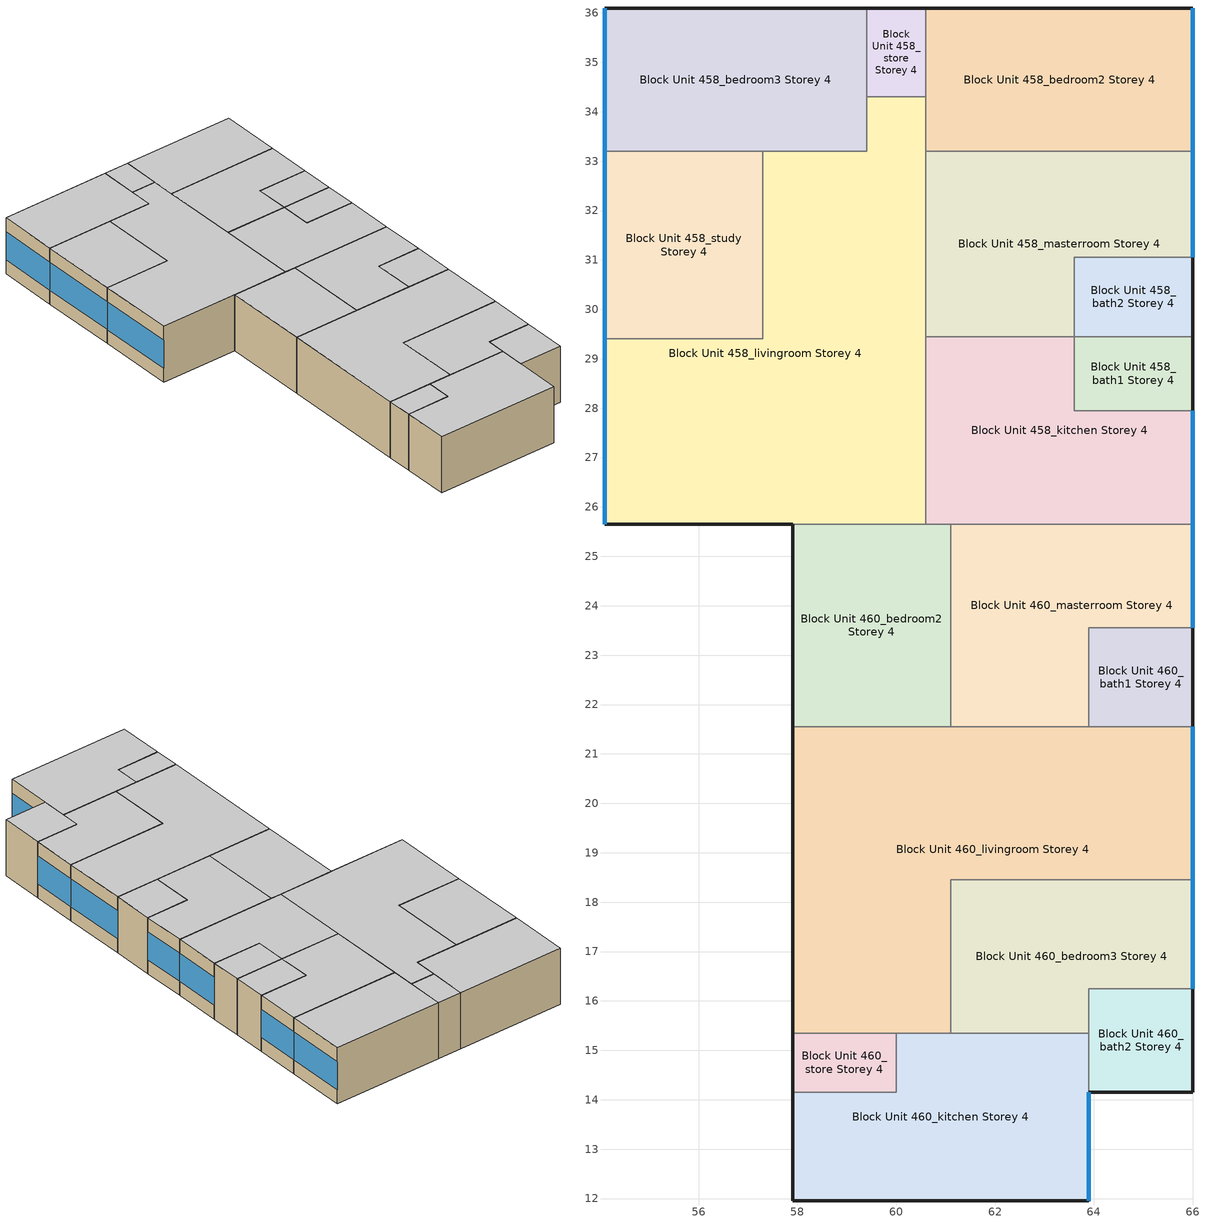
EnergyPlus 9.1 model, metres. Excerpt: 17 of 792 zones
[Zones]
Block Unit 458_masterroom Storey 4
 floor adiabatic (Project Floor): 66,33.2 66,31.05 63.6,31.05 63.6,29.45 60.6,29.45 60.6,33.2 z14.8
 wall outside (Project Wall): 66,31.05 66,33.2 z14.8:17.6
 wall to Block Unit 458_bedroom2 Storey 4 (Project Wall): 66,33.2 60.6,33.2 z14.8:17.6
 wall to Block Unit 458_livingroom Storey 4 (Project Wall): 60.6,33.2 60.6,29.45 z14.8:17.6
 wall to Block Unit 458_kitchen Storey 4 (Project Wall): 60.6,29.45 63.6,29.45 z14.8:17.6
 wall to Block Unit 458_bath2 Storey 4 (Project Wall): 63.6,29.45 63.6,31.05 66,31.05 z14.8:17.6
 window (Project External Window): 66,31.05 66,33.2 z15.5:16.9
 ceiling adiabatic (Project Ceiling): 66,31.05 66,33.2 60.6,33.2 60.6,29.45 63.6,29.45 63.6,31.05 z17.6
Block Unit 458_bedroom2 Storey 4
 floor adiabatic (Project Floor): 66,36.1 66,33.2 60.6,33.2 60.6,36.1 z14.8
 wall outside (Project Wall): 66,33.2 66,36.1 60.6,36.1 z14.8:17.6
 wall to Block Unit 458_store Storey 4 (Project Wall): 60.6,36.1 60.6,34.3 z14.8:17.6
 wall to Block Unit 458_livingroom Storey 4 (Project Wall): 60.6,34.3 60.6,33.2 z14.8:17.6
 window (Project External Window): 66,33.2 66,36.1 z15.5:16.9
 ceiling adiabatic (Project Ceiling): 66,33.2 66,36.1 60.6,36.1 60.6,33.2 z17.6
Block Unit 458_bedroom3 Storey 4
 floor adiabatic (Project Floor): 59.4,36.1 59.4,33.2 54.1,33.2 54.1,36.1 z14.8
 wall outside (Project Wall): 59.4,36.1 54.1,36.1 54.1,33.2 z14.8:17.6
 wall to Block Unit 458_study Storey 4 (Project Wall): 54.1,33.2 57.3,33.2 z14.8:17.6
 wall to Block Unit 458_livingroom Storey 4 (Project Wall): 57.3,33.2 59.4,33.2 59.4,34.3 z14.8:17.6
 wall to Block Unit 458_store Storey 4 (Project Wall): 59.4,34.3 59.4,36.1 z14.8:17.6
 window (Project External Window): 54.1,36.1 54.1,33.2 z15.5:16.9
 ceiling adiabatic (Project Ceiling): 59.4,33.2 59.4,36.1 54.1,36.1 54.1,33.2 z17.6
Block Unit 458_study Storey 4
 floor adiabatic (Project Floor): 57.3,33.2 57.3,29.4 54.1,29.4 54.1,33.2 z14.8
 wall outside (Project Wall): 54.1,33.2 54.1,29.4 z14.8:17.6
 wall to Block Unit 458_livingroom Storey 4 (Project Wall): 54.1,29.4 57.3,29.4 57.3,33.2 z14.8:17.6
 window (Project External Window): 54.1,33.2 54.1,29.4 z15.5:16.9
 ceiling adiabatic (Project Ceiling): 57.3,29.4 57.3,33.2 54.1,33.2 54.1,29.4 z17.6
Block Unit 458_bath1 Storey 4
 floor adiabatic (Project Floor): 66,29.45 66,27.95 63.6,27.95 63.6,29.45 z14.8
 wall outside (Project Wall): 66,27.95 66,29.45 z14.8:17.6
 wall to Block Unit 458_bath2 Storey 4 (Project Wall): 66,29.45 63.6,29.45 z14.8:17.6
 wall to Block Unit 458_kitchen Storey 4 (Project Wall): 63.6,29.45 63.6,27.95 66,27.95 z14.8:17.6
 ceiling adiabatic (Project Ceiling): 66,27.95 66,29.45 63.6,29.45 63.6,27.95 z17.6
Block Unit 458_bath2 Storey 4
 floor adiabatic (Project Floor): 66,31.05 66,29.45 63.6,29.45 63.6,31.05 z14.8
 wall outside (Project Wall): 66,29.45 66,31.05 z14.8:17.6
 ceiling adiabatic (Project Ceiling): 66,29.45 66,31.05 63.6,31.05 63.6,29.45 z17.6
Block Unit 458_kitchen Storey 4
 floor adiabatic (Project Floor): 66,27.95 66,25.65 60.6,25.65 60.6,29.45 63.6,29.45 63.6,27.95 z14.8
 wall outside (Project Wall): 66,25.65 66,27.95 z14.8:17.6
 wall to Block Unit 458_livingroom Storey 4 (Project Wall): 60.6,29.45 60.6,25.65 z14.8:17.6
 wall to Block Unit 460_masterroom Storey 4 (Project Wall): 61.1,25.65 66,25.65 z14.8:17.6
 wall to Block Unit 460_bedroom2 Storey 4 (Project Wall): 60.6,25.65 61.1,25.65 z14.8:17.6
 window (Project External Window): 66,25.65 66,27.95 z15.5:16.9
 ceiling adiabatic (Project Ceiling): 66,25.65 66,27.95 63.6,27.95 63.6,29.45 60.6,29.45 60.6,25.65 z17.6
Block Unit 458_store Storey 4
 floor adiabatic (Project Floor): 60.6,36.1 60.6,34.3 59.4,34.3 59.4,36.1 z14.8
 wall outside (Project Wall): 60.6,36.1 59.4,36.1 z14.8:17.6
 wall to Block Unit 458_livingroom Storey 4 (Project Wall): 59.4,34.3 60.6,34.3 z14.8:17.6
 ceiling adiabatic (Project Ceiling): 60.6,34.3 60.6,36.1 59.4,36.1 59.4,34.3 z17.6
Block Unit 458_livingroom Storey 4
 floor adiabatic (Project Floor): 60.6,34.3 60.6,25.65 54.1,25.65 54.1,29.4 57.3,29.4 57.3,33.2 59.4,33.2 59.4,34.3 z14.8
 wall outside (Project Wall): 54.1,29.4 54.1,25.65 57.9,25.65 z14.8:17.6
 wall to Block Unit 460_bedroom2 Storey 4 (Project Wall): 57.9,25.65 60.6,25.65 z14.8:17.6
 window (Project External Window): 54.1,29.4 54.1,25.65 z15.5:16.9
 ceiling adiabatic (Project Ceiling): 60.6,25.65 60.6,34.3 59.4,34.3 59.4,33.2 57.3,33.2 57.3,29.4 54.1,29.4 54.1,25.65 z17.6
Block Unit 460_bath2 Storey 4
 floor adiabatic (Project Floor): 66,16.25 66,14.15 63.9,14.15 63.9,16.25 z14.8
 wall outside (Project Wall): 63.9,14.15 66,14.15 66,16.25 z14.8:17.6
 wall to Block Unit 460_bedroom3 Storey 4 (Project Wall): 66,16.25 63.9,16.25 63.9,15.35 z14.8:17.6
 wall to Block Unit 460_kitchen Storey 4 (Project Wall): 63.9,15.35 63.9,14.15 z14.8:17.6
 ceiling adiabatic (Project Ceiling): 66,14.15 66,16.25 63.9,16.25 63.9,14.15 z17.6
Block Unit 460_bedroom3 Storey 4
 floor adiabatic (Project Floor): 66,18.45 66,16.25 63.9,16.25 63.9,15.35 61.1,15.35 61.1,18.45 z14.8
 wall outside (Project Wall): 66,16.25 66,18.45 z14.8:17.6
 wall to Block Unit 460_livingroom Storey 4 (Project Wall): 66,18.45 61.1,18.45 61.1,15.35 z14.8:17.6
 wall to Block Unit 460_kitchen Storey 4 (Project Wall): 61.1,15.35 63.9,15.35 z14.8:17.6
 window (Project External Window): 66,16.25 66,18.45 z15.5:16.9
 ceiling adiabatic (Project Ceiling): 66,16.25 66,18.45 61.1,18.45 61.1,15.35 63.9,15.35 63.9,16.25 z17.6
Block Unit 460_livingroom Storey 4
 floor adiabatic (Project Floor): 66,21.55 66,18.45 61.1,18.45 61.1,15.35 57.9,15.35 57.9,21.55 z14.8
 wall outside (Project Wall): 57.9,21.55 57.9,15.35 / 66,18.45 66,21.55 z14.8:17.6
 wall to Block Unit 460_bath1 Storey 4 (Project Wall): 66,21.55 63.9,21.55 z14.8:17.6
 wall to Block Unit 460_masterroom Storey 4 (Project Wall): 63.9,21.55 61.1,21.55 z14.8:17.6
 wall to Block Unit 460_bedroom2 Storey 4 (Project Wall): 61.1,21.55 57.9,21.55 z14.8:17.6
 wall to Block Unit 460_kitchen Storey 4 (Project Wall): 60,15.35 61.1,15.35 z14.8:17.6
 wall to Block Unit 460_store Storey 4 (Project Wall): 57.9,15.35 60,15.35 z14.8:17.6
 window (Project External Window): 66,18.45 66,21.55 z15.5:16.9
 ceiling adiabatic (Project Ceiling): 66,18.45 66,21.55 57.9,21.55 57.9,15.35 61.1,15.35 61.1,18.45 z17.6
Block Unit 460_bath1 Storey 4
 floor adiabatic (Project Floor): 66,23.55 66,21.55 63.9,21.55 63.9,23.55 z14.8
 wall outside (Project Wall): 66,21.55 66,23.55 z14.8:17.6
 wall to Block Unit 460_masterroom Storey 4 (Project Wall): 66,23.55 63.9,23.55 63.9,21.55 z14.8:17.6
 ceiling adiabatic (Project Ceiling): 66,21.55 66,23.55 63.9,23.55 63.9,21.55 z17.6
Block Unit 460_masterroom Storey 4
 floor adiabatic (Project Floor): 66,25.65 66,23.55 63.9,23.55 63.9,21.55 61.1,21.55 61.1,25.65 z14.8
 wall outside (Project Wall): 66,23.55 66,25.65 z14.8:17.6
 wall to Block Unit 460_bedroom2 Storey 4 (Project Wall): 61.1,25.65 61.1,21.55 z14.8:17.6
 window (Project External Window): 66,23.55 66,25.65 z15.5:16.9
 ceiling adiabatic (Project Ceiling): 66,23.55 66,25.65 61.1,25.65 61.1,21.55 63.9,21.55 63.9,23.55 z17.6
Block Unit 460_bedroom2 Storey 4
 floor adiabatic (Project Floor): 61.1,25.65 61.1,21.55 57.9,21.55 57.9,25.65 z14.8
 wall outside (Project Wall): 57.9,25.65 57.9,21.55 z14.8:17.6
 ceiling adiabatic (Project Ceiling): 61.1,21.55 61.1,25.65 57.9,25.65 57.9,21.55 z17.6
Block Unit 460_kitchen Storey 4
 floor adiabatic (Project Floor): 63.9,15.35 63.9,11.95 57.9,11.95 57.9,14.15 60,14.15 60,15.35 z14.8
 wall outside (Project Wall): 57.9,14.15 57.9,11.95 63.9,11.95 63.9,14.15 z14.8:17.6
 wall to Block Unit 460_store Storey 4 (Project Wall): 60,15.35 60,14.15 57.9,14.15 z14.8:17.6
 window (Project External Window): 63.9,11.95 63.9,14.15 z15.5:16.9
 ceiling adiabatic (Project Ceiling): 63.9,11.95 63.9,15.35 60,15.35 60,14.15 57.9,14.15 57.9,11.95 z17.6
Block Unit 460_store Storey 4
 floor adiabatic (Project Floor): 60,15.35 60,14.15 57.9,14.15 57.9,15.35 z14.8
 wall outside (Project Wall): 57.9,15.35 57.9,14.15 z14.8:17.6
 ceiling adiabatic (Project Ceiling): 60,14.15 60,15.35 57.9,15.35 57.9,14.15 z17.6
[Building]
One Precinct: North Axis=0; Terrain=City; Loads Convergence Tolerance Value=0.04; Temperature Convergence Tolerance Value=0.4; Solar Distribution=FullInteriorAndExterior; Maximum Number of Warmup Days=25; Minimum Number of Warmup Days=6
[Site:Location]
SGP_Singapore.486980_IWEC: Latitude=1.37; Longitude=103.98; Time Zone=8; Elevation=16
[MATERIAL]
ConcreteWall: Roughness=MediumRough; Thickness=0.15; Conductivity=0.8; Density=2400; Specific Heat=880; Thermal Absorptance=0.85; Solar Absorptance=0.79; Visible Absorptance=0.79
[WindowMaterial:SimpleGlazingSystem]
SingleGlazingEuroGrey: UFactor=5.93; Solar Heat Gain Coefficient=0.62; Visible Transmittance=0.495
[Construction]
Project Wall; Project Floor; Project Ceiling: ConcreteWall
Project External Window: SingleGlazingEuroGrey
[ZONE] Type=1; Multiplier=1; Ceiling Height=autocalculate; Volume=autocalculate; Floor Area=autocalculate; Part of Total Floor Area=Yes
Block Unit 458_masterroom Storey 4; Block Unit 458_bedroom2 Storey 4; Block Unit 458_bedroom3 Storey 4; Block Unit 458_study Storey 4; Block Unit 458_bath1 Storey 4; Block Unit 458_bath2 Storey 4; Block Unit 458_kitchen Storey 4; Block Unit 458_store Storey 4; Block Unit 458_livingroom Storey 4; Block Unit 460_bath2 Storey 4; Block Unit 460_bedroom3 Storey 4; Block Unit 460_livingroom Storey 4; Block Unit 460_bath1 Storey 4; Block Unit 460_masterroom Storey 4; Block Unit 460_bedroom2 Storey 4; Block Unit 460_kitchen Storey 4; Block Unit 460_store Storey 4
[ZONEINFILTRATION:DESIGNFLOWRATE] Design Flow Rate Calculation Method=AirChanges/Hour; Constant Term Coefficient=1; Temperature Term Coefficient=0; Velocity Term Coefficient=0; Velocity Squared Term Coefficient=0
Name | Zone or ZoneList | Schedule | Air Changes per Hour
Block Unit 458_masterroom Storey 4 Infiltration | Block Unit 458_masterroom Storey 4 | Always On | 0.2
Block Unit 458_bedroom2 Storey 4 Infiltration | Block Unit 458_bedroom2 Storey 4 | Always On | 0.2
Block Unit 458_bedroom3 Storey 4 Infiltration | Block Unit 458_bedroom3 Storey 4 | Always On | 0.2
Block Unit 458_study Storey 4 Infiltration | Block Unit 458_study Storey 4 | Always On | 1
Block Unit 458_bath1 Storey 4 Infiltration | Block Unit 458_bath1 Storey 4 | Always On | 1
Block Unit 458_bath2 Storey 4 Infiltration | Block Unit 458_bath2 Storey 4 | Always On | 1
Block Unit 458_kitchen Storey 4 Infiltration | Block Unit 458_kitchen Storey 4 | Always On | 1
Block Unit 458_store Storey 4 Infiltration | Block Unit 458_store Storey 4 | Always On | 1
Block Unit 458_livingroom Storey 4 Infiltration | Block Unit 458_livingroom Storey 4 | Living_Infiltration_AirCon | 1
Block Unit 460_bath2 Storey 4 Infiltration | Block Unit 460_bath2 Storey 4 | Always On | 1
Block Unit 460_bedroom3 Storey 4 Infiltration | Block Unit 460_bedroom3 Storey 4 | Always On | 0.2
Block Unit 460_livingroom Storey 4 Infiltration | Block Unit 460_livingroom Storey 4 | Living_Infiltration_AirCon | 1
Block Unit 460_bath1 Storey 4 Infiltration | Block Unit 460_bath1 Storey 4 | Always On | 1
Block Unit 460_masterroom Storey 4 Infiltration | Block Unit 460_masterroom Storey 4 | Always On | 0.2
Block Unit 460_bedroom2 Storey 4 Infiltration | Block Unit 460_bedroom2 Storey 4 | Always On | 0.2
Block Unit 460_kitchen Storey 4 Infiltration | Block Unit 460_kitchen Storey 4 | Always On | 1
Block Unit 460_store Storey 4 Infiltration | Block Unit 460_store Storey 4 | Always On | 1
[HVACTEMPLATE:ZONE:IDEALLOADSAIRSYSTEM] Template Thermostat=Zone Stat; System Availability Schedule=AirCon_normal; Maximum Heating Supply Air Temperature=50; Minimum Cooling Supply Air Temperature=13; Maximum Heating Supply Air Humidity Ratio=0.0156; Minimum Cooling Supply Air Humidity Ratio=0.0077; Heating Limit=NoLimit; Cooling Limit=NoLimit; Heating Availability Schedule=Always Off; Cooling Availability Schedule=AirCon_normal; Dehumidification Control Type=Humidistat; Cooling Sensible Heat Ratio=0.7; Dehumidification Setpoint=60; Humidification Control Type=None; Outdoor Air Method=None; Outdoor Air Flow Rate per Person=0.00944; Outdoor Air Flow Rate per Zone Floor Area=0; Outdoor Air Flow Rate per Zone=0; Demand Controlled Ventilation Type=None; Outdoor Air Economizer Type=NoEconomizer; Heat Recovery Type=None; Sensible Heat Recovery Effectiveness=0.7; Latent Heat Recovery Effectiveness=0.65
Block Unit 458_masterroom Storey 4; Block Unit 458_bedroom2 Storey 4; Block Unit 458_bedroom3 Storey 4; Block Unit 458_livingroom Storey 4; Block Unit 460_bedroom3 Storey 4; Block Unit 460_livingroom Storey 4; Block Unit 460_masterroom Storey 4; Block Unit 460_bedroom2 Storey 4
[Schedule:Compact]
Always On: Through: 12/31, For: AllDays, Until: 24:00, 1
Always Off: Through: 12/31, For: AllDays, Until: 24:00, 0
AirCon_normal: Through: 31 Dec, For: AllDays, Until: 07:00, 1, Until: 22:00, 0, Until: 24:00, 1
[SCHEDULE:COMPACT]
Living_Infiltration_AirCon: Through: 12/31, For: AllDays, Until: 07:00, 0.2, Until: 22:00, 1, Until: 24:00, 0.2
